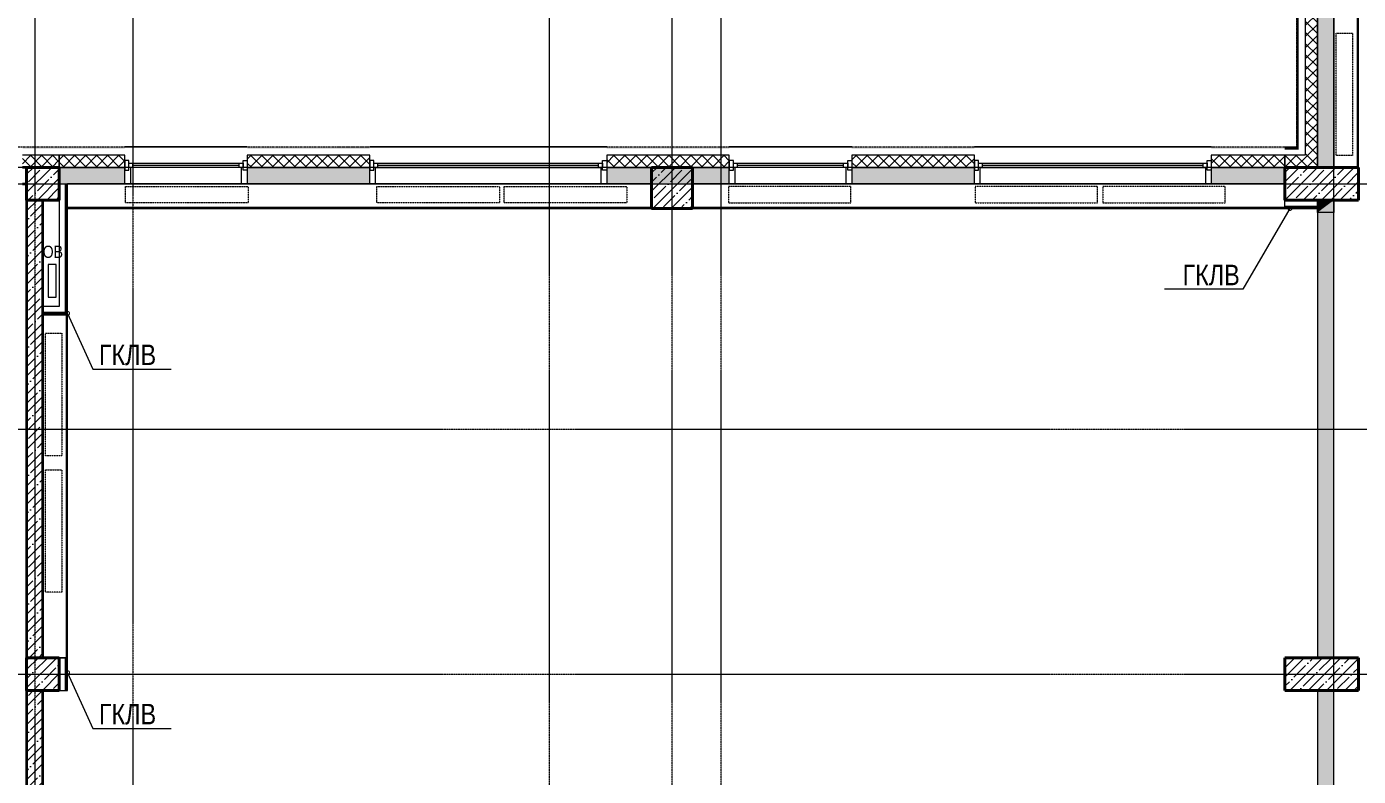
# Model space of a CAD drawing. Header units: millimetres. Extents: x -65509 to 912790, y 446 to 713294.
# Drawn here: x 199395 to 215695, y 248725 to 257899 of the extents above; entities that cross this region are included whole.
import ezdxf
from ezdxf import colors
from ezdxf.entities.mleader import LeaderData, LeaderLine
from ezdxf.math import Vec2, Vec3

# ---------------------------------------------------------------- set-up
doc = ezdxf.new("R2010")
doc.units = ezdxf.units.MM
for name, pattern in [('CENTER2', [28.575, 19.05, -3.175, 3.175, -3.175]), ('DASHED', [19.05, 12.7, -6.35]), ('HIDDEN2', [4.7625, 3.175, -1.5875])]:
    doc.linetypes.add(name, pattern=pattern)
for name, color, linetype, lineweight in [('A-Wall_Материал_Газоблок_Контур', 250, 'Continuous', 0), ('АР_Колонны', 250, 'Continuous', 30), ('АР_Окна', 250, 'Continuous', 5), ('АР_Стены ЖБ', 250, 'Continuous', 35), ('АР_Стены ПЕНОблок', 250, 'Continuous', 20), ('АР_Утеплитель', 250, 'Continuous', 0), ('АР_Штриховка', 250, 'Continuous', 0), ('Зашивка радиаторов тип 5 (спорт желтый)', 250, 'Continuous', 25), ('Зашивки ГКЛ на всю высоту', 250, 'Continuous', 25), ('КМ_Фахверки', 250, 'Continuous', 25), ('ОВ_Отопление', 250, 'Continuous', 5), ('Размеры зашивки ГКЛ', 250, 'Continuous', 0), ('РД_Оси_100', 250, 'Continuous', 0)]:
    doc.layers.add(name, color=color, linetype=linetype, lineweight=lineweight)
doc.layers.add('АР_Делит', color=250, linetype='Continuous', lineweight=0, plot=False)
doc.layers.add('АР_Отопительные приборы', color=1, linetype='HIDDEN2', lineweight=0, true_color=0xff0000)
doc.styles.add('style1', font='ARIALN.TTF')
pattern_1 = [(45, (142195.16, 127275.07), (-112.2532, 112.2532), []), (45, (142307.41, 127275.07), (-112.2532, 112.2532), [198.4375, -39.6875, 0, -39.6875])]

# ---------------------------------------------------------------- blocks, each defined once
blk = doc.blocks.new('СОШ_2200_АР_ОСИ_М100_28.05.24')
at = {"layer": 'АР_Делит', "color": 5, "linetype": 'DASHED'}
blk.add_lwpolyline([(37145, 100855), (37145, 129155), (72745, 129155), (72745, 135155), (114955, 135155), (114955, -355)], dxfattribs=at)
at = {"layer": 'РД_Оси_100', "linetype": 'CENTER2'}
for p, q in [((63600, -6155), (63600, 139938.679)), ((65100, -6155), (65100, 139938.679)), ((73200, -6155), (73200, 139938.679)), ((-5954.958, 128700), (119910, 128700)), ((-5954.958, 125700), (119910, 125700)), ((-5954.958, 122700), (119910, 122700))]:
    blk.add_line(p, q, dxfattribs=at)
for points in [[(57300, 139938.679), (57300, -6155)], [(58500, 139938.679), (58500, -6155)], [(65700, -6155), (65700, 139938.679)]]:
    blk.add_lwpolyline(points, dxfattribs=at)
blk = doc.blocks.new('otv_в_стене')
at = {"linetype": 'Continuous'}
blk.add_lwpolyline([(0, -1), (0, 0), (1, 0), (1, -1)], close=True, dxfattribs=at)
blk.add_solid([(0, -1), (0, 0), (0.5, -0.5), (1, 0)], dxfattribs=at)
blk = doc.blocks.new('_DotSmall')
at = {"color": 0, "linetype": 'ByBlock', "const_width": 0.5}
blk.add_lwpolyline([(-0.0625, 0, 1), (0.0625, 0, 1)], format="xyb", close=True, dxfattribs=at)

msp = doc.modelspace()

# ---------------------------------------------------------------- hatches: boundary and pattern name
at = {"layer": 'АР_Штриховка', "linetype": 'Continuous', "lineweight": 0}
h = msp.add_hatch(dxfattribs=at)
h.set_pattern_fill('_U', color=256, style=0, pattern_type=0)
h.set_pattern_definition([(360, (142195.1574, 127275.0729), (-6e-17, 1), [])])
h.paths.add_polyline_path([(214938.508, 256430.073), (214963.508, 256405.073), (214963.508, 262405.073), (214938.508, 262430.073)], flags=0)
h = msp.add_hatch(dxfattribs=at)
h.set_pattern_fill('ANSI37', color=256, scale=30, style=0)
h.set_pattern_definition([(45, (142195.16, 127275.07), (-67.35192, 67.35192), []), (135, (142195.16, 127275.07), (-67.35192, -67.35192), [])])
h.paths.add_polyline_path([(215043.508, 256325.073), (215193.508, 256175.073), (215193.508, 262175.073), (215043.508, 262325.073)], flags=0)
h = msp.add_hatch(dxfattribs=at)
h.set_pattern_fill('AR-CONC', color=256, angle=45, style=0)
h.set_pattern_definition([(95, (142195.16, 127275.07), (140.09465, 117.55338), [19.05, -209.55]), (40, (142195.16, 127275.07), (-160.01845, 110.17673), [15.24, -167.64058]), (145.45144, (142206.83, 127284.87), (-19.9238, 227.7301), [16.19, -178.09024]), (91.1842, (142159.24, 127311), (221.41024, 161.9534), [28.575, -314.325]), (141.63556, (142177.7, 127324.5), (-7.0866, 342.82676), [24.285, -267.1356]), (36.18415, (142159.24, 127311), (-7.0866, 342.82676), [22.85997, -251.45973]), (66, (142186.18, 127319.97), (179.51998, 34.89515), [19.05, -209.55]), (11, (142186.18, 127319.97), (-86.53993, 173.9412), [15.24, -167.64]), (116.45145, (142201.14, 127322.88), (92.98005, 208.83634), [16.19, -178.08994]), (82.5, (142195.16, 127275.07), (-57.60547, 61.973414), [0, -165.608, 0, -170.18, 0, -168.275]), (52.5, (142195.16, 127275.07), (-23.58973, 118.087), [0, -97.028, 0, -161.798, 0, -64.135]), (12.5, (142155.105, 127235.02), (99.927863, 91.826196), [0, -63.5, 0, -198.12, 0, -262.89]), (2.5, (142137.14, 127217.06), (86.7639, 122.72239), [0, -82.55, 0, -131.572, 0, -186.69])])
h.paths.add_polyline_path([(215195.157, 256175.073), (215395.157, 256175.073), (215395.157, 261675.073), (215195.157, 261675.073)], flags=0)
h = msp.add_hatch(dxfattribs=at)
h.set_pattern_fill('_U', color=256, style=0, pattern_type=0)
h.set_pattern_definition([(360, (142195.1574, 127275.0729), (9e-11, 1), [])])
h.paths.add_polyline_path([(179340.157, 256430.073), (179365.157, 256405.073), (195545.155, 256405.073), (195545.155, 256430.073)], flags=0)
h.paths.add_polyline_path([(199345.157, 256430.073), (199345.157, 256405.073), (199795.157, 256405.073), (199795.157, 256430.073)], flags=0)
h = msp.add_hatch(dxfattribs=at)
h.set_pattern_fill('_U', color=256, style=0, pattern_type=0)
h.set_pattern_definition([(360, (142195.1574, 127275.0729), (1e-10, 1), [])])
h.paths.add_polyline_path([(199795.157, 256430.073), (199795.157, 256405.073), (200595.157, 256405.073), (200595.157, 256430.073)], flags=0)
h.paths.add_polyline_path([(202095.157, 256430.073), (202095.157, 256405.073), (203595.157, 256405.073), (203595.157, 256430.073)], flags=0)
h.paths.add_polyline_path([(206495.157, 256430.073), (206495.157, 256405.073), (207995.157, 256405.073), (207995.157, 256430.073)], flags=0)
h.paths.add_polyline_path([(209495.157, 256430.073), (209495.157, 256405.073), (210995.157, 256405.073), (210995.157, 256430.073)], flags=0)
h.paths.add_polyline_path([(213895.157, 256430.073), (213895.157, 256405.073), (214795.158, 256405.073), (214795.158, 256430.073)], flags=0)
h = msp.add_hatch(dxfattribs=at)
h.set_pattern_fill('_U', color=256, style=0, pattern_type=0)
h.set_pattern_definition([(0, (142195.1574, 127275.0729), (0, 1), [])])
h.paths.add_polyline_path([(214795.158, 256430.073), (214795.158, 256405.073), (214963.508, 256405.073), (214938.508, 256430.073)], flags=0)
h = msp.add_hatch(dxfattribs=at)
h.set_pattern_fill('ANSI37', color=256, scale=30, style=0)
h.set_pattern_definition([(45, (142195.16, 127275.07), (-67.35192, 67.35192), []), (135, (142195.16, 127275.07), (-67.35192, -67.35192), [])])
h.paths.add_polyline_path([(179445.157, 256325.073), (179595.157, 256175.073), (195545.155, 256175.073), (195545.155, 256325.073)], flags=0)
h.paths.add_polyline_path([(199345.157, 256325.073), (199345.157, 256175.073), (199795.157, 256175.073), (199795.157, 256325.073)], flags=0)
h = msp.add_hatch(dxfattribs=at)
h.set_pattern_fill('ANSI37', color=256, scale=30, style=0)
h.set_pattern_definition([(45, (142195.16, 127275.07), (-67.35192, 67.35192), []), (135, (142195.16, 127275.07), (-67.35192, -67.35192), [])])
h.paths.add_polyline_path([(199795.157, 256325.073), (199795.157, 256175.073), (200595.157, 256175.073), (200595.157, 256325.073)], flags=0)
h.paths.add_polyline_path([(202095.157, 256325.073), (202095.157, 256175.073), (203595.157, 256175.073), (203595.157, 256325.073)], flags=0)
h.paths.add_polyline_path([(206495.157, 256325.073), (206495.157, 256175.073), (207995.157, 256175.073), (207995.157, 256325.073)], flags=0)
h.paths.add_polyline_path([(209495.157, 256325.073), (209495.157, 256175.073), (210995.157, 256175.073), (210995.157, 256325.073)], flags=0)
h.paths.add_polyline_path([(213895.157, 256325.073), (213895.157, 256175.073), (214795.158, 256175.073), (214795.158, 256325.073)], flags=0)
h = msp.add_hatch(dxfattribs=at)
h.set_pattern_fill('ANSI37', color=256, scale=30, style=0)
h.set_pattern_definition([(45, (142195.16, 127275.07), (-67.35192, 67.35192), []), (135, (142195.16, 127275.07), (-67.35192, -67.35192), [])])
h.paths.add_polyline_path([(214795.158, 256325.073), (214795.158, 256175.073), (215193.508, 256175.073), (215043.508, 256325.073)], flags=0)
at = {"layer": 'АР_Штриховка', "linetype": 'Continuous', "lineweight": 5}
h = msp.add_hatch(dxfattribs=at)
h.set_pattern_fill('ANSI35', color=256, scale=25, style=0)
h.set_pattern_definition(pattern_1)
h.paths.add_polyline_path([(199395.157, 255775.073), (199795.157, 255775.073), (199795.157, 256175.073), (199395.157, 256175.073)], flags=0)
at = {"layer": 'АР_Штриховка', "linetype": 'Continuous', "lineweight": 0}
h = msp.add_hatch(dxfattribs=at)
h.set_pattern_fill('AR-CONC', color=256, style=0)
h.set_pattern_definition([(50, (142195.16, 127275.07), (182.18467, -15.93909), [19.05, -209.55]), (355, (142195.16, 127275.07), (-35.24342, 191.05685), [15.24, -167.64058]), (100.45144, (142210.34, 127273.74), (146.94125, 175.11775), [16.19, -178.09024]), (46.1842, (142195.16, 127325.87), (271.07904, -42.04233), [28.575, -314.325]), (96.63556, (142217.75, 127322.37), (237.40413, 247.42612), [24.285, -267.1356]), (351.18415, (142195.16, 127325.87), (237.40413, 247.4261), [22.85997, -251.45973]), (21, (142220.56, 127313.17), (151.61439, -102.2652), [19.05, -209.55]), (326, (142220.56, 127313.17), (61.80203, 184.18797), [15.24, -167.64]), (71.45144, (142233.2, 127304.65), (213.41642, 81.92277), [16.19, -178.08994]), (37.5, (142195.16, 127275.07), (3.088603, 84.55504), [0, -165.608, 0, -170.18, 0, -168.275]), (7.5, (142195.16, 127275.07), (66.81966, 100.180575), [0, -97.028, 0, -161.798, 0, -64.135]), (327.5, (142138.515, 127275.07), (135.590595, -5.728744), [0, -63.5, 0, -198.12, 0, -262.89]), (317.5, (142113.12, 127275.07), (148.12918, 25.42649), [0, -82.55, 0, -131.572, 0, -186.69])])
h.paths.add_polyline_path([(199795.157, 256175.073), (199795.157, 255975.073), (200595.157, 255975.073), (200595.157, 256175.073)], flags=0)
h.paths.add_polyline_path([(202095.157, 256175.073), (202095.157, 255975.073), (203595.157, 255975.073), (203595.157, 256175.073)], flags=0)
h.paths.add_polyline_path([(206495.157, 256175.073), (206495.157, 255975.073), (207995.157, 255975.073), (207995.157, 256175.073)], flags=0)
h.paths.add_polyline_path([(209495.157, 256175.073), (209495.157, 255975.073), (210995.157, 255975.073), (210995.157, 256175.073)], flags=0)
h.paths.add_polyline_path([(213895.157, 256175.073), (213895.157, 255975.073), (214795.158, 255975.073), (214795.158, 256175.073)], flags=0)
at = {"layer": 'АР_Штриховка', "linetype": 'Continuous', "lineweight": 5}
h = msp.add_hatch(dxfattribs=at)
h.set_pattern_fill('ANSI35', color=256, scale=25, style=0)
h.set_pattern_definition(pattern_1)
h.paths.add_polyline_path([(207045.157, 255675.073), (207545.157, 255675.073), (207545.157, 256175.073), (207045.157, 256175.073)], flags=0)
h = msp.add_hatch(dxfattribs=at)
h.set_pattern_fill('ANSI35', color=256, scale=25, style=0)
h.set_pattern_definition(pattern_1)
h.paths.add_polyline_path([(214795.158, 255775.073), (215695.158, 255775.073), (215695.158, 256175.073), (214795.158, 256175.073)], flags=0)
h = msp.add_hatch(dxfattribs=at)
h.set_pattern_fill('ANSI35', color=256, scale=25, angle=-360, style=0)
h.set_pattern_definition([(45, (142195.16, 127275.07), (-112.2532, 112.2532), []), (45, (142307.41, 127275.07), (-112.2532, 112.2532), [198.4375, -39.6875, 0, -39.6875])])
h.paths.add_polyline_path([(199595.157, 255775.073), (199395.157, 255775.073), (199395.157, 250175.073), (199595.157, 250175.073)], flags=0)
at = {"layer": 'АР_Штриховка', "linetype": 'Continuous', "lineweight": 0}
h = msp.add_hatch(dxfattribs=at)
h.set_pattern_fill('AR-CONC', color=256, angle=45, style=0)
h.set_pattern_definition([(95, (142195.16, 127275.07), (140.09465, 117.55338), [19.05, -209.55]), (40, (142195.16, 127275.07), (-160.01845, 110.17673), [15.24, -167.64058]), (145.45144, (142206.83, 127284.87), (-19.9238, 227.7301), [16.19, -178.09024]), (91.1842, (142159.24, 127311), (221.41024, 161.9534), [28.575, -314.325]), (141.63556, (142177.7, 127324.5), (-7.0866, 342.82676), [24.285, -267.1356]), (36.18415, (142159.24, 127311), (-7.0866, 342.82676), [22.85997, -251.45973]), (66, (142186.18, 127319.97), (179.51998, 34.89515), [19.05, -209.55]), (11, (142186.18, 127319.97), (-86.53993, 173.9412), [15.24, -167.64]), (116.45145, (142201.14, 127322.88), (92.98005, 208.83634), [16.19, -178.08994]), (82.5, (142195.16, 127275.07), (-57.60547, 61.973414), [0, -165.608, 0, -170.18, 0, -168.275]), (52.5, (142195.16, 127275.07), (-23.58973, 118.087), [0, -97.028, 0, -161.798, 0, -64.135]), (12.5, (142155.105, 127235.02), (99.927863, 91.826196), [0, -63.5, 0, -198.12, 0, -262.89]), (2.5, (142137.14, 127217.06), (86.7639, 122.72239), [0, -82.55, 0, -131.572, 0, -186.69])])
h.paths.add_polyline_path([(215195.157, 250175.073), (215395.157, 250175.073), (215395.158, 255775.073), (215195.158, 255775.073)], flags=0)
at = {"layer": 'АР_Штриховка', "linetype": 'Continuous', "lineweight": 5}
h = msp.add_hatch(dxfattribs=at)
h.set_pattern_fill('ANSI35', color=256, scale=25, style=0)
h.set_pattern_definition(pattern_1)
h.paths.add_polyline_path([(199395.157, 249775.073), (199795.157, 249775.073), (199795.157, 250175.073), (199395.157, 250175.073)], flags=0)
h = msp.add_hatch(dxfattribs=at)
h.set_pattern_fill('ANSI35', color=256, scale=25, style=0)
h.set_pattern_definition(pattern_1)
h.paths.add_polyline_path([(214795.158, 249775.073), (215695.158, 249775.073), (215695.158, 250175.073), (214795.158, 250175.073)], flags=0)
h = msp.add_hatch(dxfattribs=at)
h.set_pattern_fill('ANSI35', color=256, scale=25, angle=-360, style=0)
h.set_pattern_definition([(45, (142195.16, 127275.07), (-112.2532, 112.2532), []), (45, (142307.41, 127275.07), (-112.2532, 112.2532), [198.4375, -39.6875, 0, -39.6875])])
h.paths.add_polyline_path([(199595.158, 249775.073), (199395.158, 249775.073), (199395.157, 247175.073), (199595.157, 247175.073)], flags=0)
at = {"layer": 'АР_Штриховка', "linetype": 'Continuous', "lineweight": 0}
h = msp.add_hatch(dxfattribs=at)
h.set_pattern_fill('AR-CONC', color=256, angle=45, style=0)
h.set_pattern_definition([(95, (142195.16, 127275.07), (140.09465, 117.55338), [19.05, -209.55]), (40, (142195.16, 127275.07), (-160.01845, 110.17673), [15.24, -167.64058]), (145.45144, (142206.83, 127284.87), (-19.9238, 227.7301), [16.19, -178.09024]), (91.1842, (142159.24, 127311), (221.41024, 161.9534), [28.575, -314.325]), (141.63556, (142177.7, 127324.5), (-7.0866, 342.82676), [24.285, -267.1356]), (36.18415, (142159.24, 127311), (-7.0866, 342.82676), [22.85997, -251.45973]), (66, (142186.18, 127319.97), (179.51998, 34.89515), [19.05, -209.55]), (11, (142186.18, 127319.97), (-86.53993, 173.9412), [15.24, -167.64]), (116.45145, (142201.14, 127322.88), (92.98005, 208.83634), [16.19, -178.08994]), (82.5, (142195.16, 127275.07), (-57.60547, 61.973414), [0, -165.608, 0, -170.18, 0, -168.275]), (52.5, (142195.16, 127275.07), (-23.58973, 118.087), [0, -97.028, 0, -161.798, 0, -64.135]), (12.5, (142155.105, 127235.02), (99.927863, 91.826196), [0, -63.5, 0, -198.12, 0, -262.89]), (2.5, (142137.14, 127217.06), (86.7639, 122.72239), [0, -82.55, 0, -131.572, 0, -186.69])])
h.paths.add_polyline_path([(215195.157, 243575.073), (215395.157, 243575.073), (215395.157, 249775.073), (215195.157, 249775.073)], flags=0)

# ---------------------------------------------------------------- linework, layer by layer
at = {"layer": 'A-Wall_Материал_Газоблок_Контур', "linetype": 'Continuous', "lineweight": 0}
for p, q in [((202095.157, 256430.073), (200595.157, 256430.073)), ((206495.157, 256430.073), (203595.157, 256430.073)), ((209495.157, 256430.073), (207995.157, 256430.073)), ((213895.157, 256430.073), (210995.157, 256430.073)), ((200595.157, 255975.073), (202095.157, 255975.073)), ((203595.157, 255975.073), (206495.157, 255975.073)), ((207995.157, 255975.073), (209495.157, 255975.073)), ((210995.157, 255975.073), (213895.157, 255975.073))]:
    msp.add_line(p, q, dxfattribs=at)
at = {"layer": 'АР_Колонны', "linetype": 'HIDDEN2', "lineweight": 25}
for p, q in [((199395.157, 256175.073), (199795.157, 256175.073)), ((199395.157, 255775.073), (199395.157, 256175.073)), ((199795.157, 256175.073), (199795.157, 255775.073)), ((207045.157, 256175.073), (207545.157, 256175.073)), ((207045.157, 255675.073), (207045.157, 256175.073)), ((207545.157, 256175.073), (207545.157, 255675.073)), ((214795.158, 256175.073), (215695.158, 256175.073)), ((214795.158, 255775.073), (214795.158, 256175.073)), ((215695.158, 256175.073), (215695.158, 255775.073)), ((199795.157, 255775.073), (199395.157, 255775.073)), ((215695.158, 255775.073), (214795.158, 255775.073)), ((207545.157, 255675.073), (207045.157, 255675.073)), ((199395.157, 250175.073), (199795.157, 250175.073)), ((199395.157, 249775.073), (199395.157, 250175.073)), ((199795.157, 250175.073), (199795.157, 249775.073)), ((214795.158, 250175.073), (215695.158, 250175.073)), ((214795.158, 249775.073), (214795.158, 250175.073)), ((215695.158, 250175.073), (215695.158, 249775.073)), ((199795.157, 249775.073), (199395.157, 249775.073)), ((215695.158, 249775.073), (214795.158, 249775.073))]:
    msp.add_line(p, q, dxfattribs=at)
at = {"layer": 'АР_Колонны', "linetype": 'Continuous', "lineweight": 35}
for p, q in [((199395.157, 256175.073), (199795.157, 256175.073)), ((199395.157, 255775.073), (199395.157, 256175.073)), ((199795.157, 255775.073), (199795.157, 256175.073)), ((207045.157, 256175.073), (207545.157, 256175.073)), ((207045.157, 255675.073), (207045.157, 256175.073)), ((207545.157, 255675.073), (207545.157, 256175.073)), ((214795.158, 256175.073), (215695.158, 256175.073)), ((214795.158, 255775.073), (214795.158, 256175.073)), ((215695.158, 255775.073), (215695.158, 256175.073)), ((199395.157, 255775.073), (199795.157, 255775.073)), ((214795.158, 255775.073), (215695.158, 255775.073)), ((207045.157, 255675.073), (207545.157, 255675.073)), ((199395.157, 250175.073), (199795.157, 250175.073)), ((199395.157, 249775.073), (199395.157, 250175.073)), ((199795.157, 249775.073), (199795.157, 250175.073)), ((214795.158, 250175.073), (215695.158, 250175.073)), ((214795.158, 249775.073), (214795.158, 250175.073)), ((215695.158, 249775.073), (215695.158, 250175.073)), ((199395.157, 249775.073), (199795.157, 249775.073)), ((214795.158, 249775.073), (215695.158, 249775.073))]:
    msp.add_line(p, q, dxfattribs=at)
at = {"layer": 'АР_Окна', "linetype": 'Continuous', "lineweight": 5}
for p, q in [((200595.157, 256430.073), (202095.157, 256430.073)), ((203595.157, 256430.073), (206495.157, 256430.073)), ((207995.157, 256430.073), (209495.157, 256430.073)), ((210995.157, 256430.073), (213895.157, 256430.073)), ((200695.157, 256177.573), (200695.157, 256227.573)), ((200695.157, 256202.573), (201995.157, 256202.573)), ((201995.157, 256177.573), (201995.157, 256227.573)), ((203695.157, 256177.573), (203695.157, 256227.573)), ((203695.157, 256202.573), (206395.157, 256202.573)), ((206395.157, 256177.573), (206395.157, 256227.573)), ((208095.157, 256177.573), (208095.157, 256227.573)), ((208095.157, 256202.573), (209395.157, 256202.573)), ((209395.157, 256177.573), (209395.157, 256227.573)), ((211095.157, 256177.573), (211095.157, 256227.573)), ((211095.157, 256202.573), (213795.157, 256202.573)), ((213795.157, 256177.573), (213795.157, 256227.573)), ((200595.157, 255975.073), (202095.157, 255975.073)), ((203595.157, 255975.073), (206495.157, 255975.073)), ((207995.157, 255975.073), (209495.157, 255975.073)), ((210995.157, 255975.073), (213895.157, 255975.073))]:
    msp.add_line(p, q, dxfattribs=at)
for points in [[(200645.157, 256262.573), (200595.157, 256262.573), (200595.157, 256142.573), (200645.157, 256142.573)], [(202045.157, 256262.573), (202095.157, 256262.573), (202095.157, 256142.573), (202045.157, 256142.573)], [(203645.157, 256262.573), (203595.157, 256262.573), (203595.157, 256142.573), (203645.157, 256142.573)], [(206445.157, 256262.573), (206495.157, 256262.573), (206495.157, 256142.573), (206445.157, 256142.573)], [(208045.157, 256262.573), (207995.157, 256262.573), (207995.157, 256142.573), (208045.157, 256142.573)], [(209445.157, 256262.573), (209495.157, 256262.573), (209495.157, 256142.573), (209445.157, 256142.573)], [(211045.157, 256262.573), (210995.157, 256262.573), (210995.157, 256142.573), (211045.157, 256142.573)], [(213845.157, 256262.573), (213895.157, 256262.573), (213895.157, 256142.573), (213845.157, 256142.573)], [(200645.157, 256177.573), (200645.157, 256227.573), (202045.157, 256227.573), (202045.157, 256177.573)], [(203645.157, 256177.573), (203645.157, 256227.573), (206445.157, 256227.573), (206445.157, 256177.573)], [(208045.157, 256177.573), (208045.157, 256227.573), (209445.157, 256227.573), (209445.157, 256177.573)], [(211045.157, 256177.573), (211045.157, 256227.573), (213845.157, 256227.573), (213845.157, 256177.573)]]:
    msp.add_lwpolyline(points, close=True, dxfattribs=at)
at = {"layer": 'АР_Отопительные приборы'}
for points in [[(215425.157, 257821.049), (215625.157, 257821.049), (215625.157, 256321.049), (215425.157, 256321.049)], [(200605.017, 255945.073), (202105.017, 255945.073), (202105.017, 255745.073), (200605.017, 255745.073)], [(203682.734, 255945.073), (205182.734, 255945.073), (205182.734, 255745.073), (203682.734, 255745.073)], [(205239.701, 255945.073), (206739.701, 255945.073), (206739.701, 255745.073), (205239.701, 255745.073)], [(209484.28, 255945.073), (207984.28, 255945.073), (207984.28, 255745.073), (209484.28, 255745.073)], [(212503.622, 255945.073), (211003.622, 255945.073), (211003.622, 255745.073), (212503.622, 255745.073)], [(214066.775, 255945.073), (212566.775, 255945.073), (212566.775, 255745.073), (214066.775, 255745.073)], [(199625.157, 254147.38), (199825.157, 254147.38), (199825.157, 252647.38), (199625.157, 252647.38)], [(199625.157, 252477.295), (199825.157, 252477.295), (199825.157, 250977.295), (199625.157, 250977.295)]]:
    msp.add_lwpolyline(points, close=True, dxfattribs=at)
at = {"layer": 'АР_Отопительные приборы', "linetype": 'ByBlock'}
msp.add_lwpolyline([(199757.359, 254989.907), (199657.359, 254989.907), (199657.359, 254589.907), (199757.359, 254589.907)], close=True, dxfattribs=at)
at = {"layer": 'АР_Стены ЖБ', "linetype": 'Continuous', "lineweight": 35}
for p, q in [((199395.157, 256175.073), (199345.157, 256175.073)), ((199395.157, 255975.073), (199395.157, 256175.073)), ((199345.157, 255975.073), (199395.157, 255975.073)), ((199595.157, 255775.073), (199395.157, 255775.073)), ((199395.157, 255775.073), (199395.157, 250175.073)), ((199595.157, 250175.073), (199595.157, 255775.073)), ((199395.157, 250175.073), (199595.157, 250175.073)), ((199395.158, 249775.073), (199395.157, 247175.073)), ((199595.158, 249775.073), (199395.158, 249775.073)), ((199595.157, 247175.073), (199595.158, 249775.073))]:
    msp.add_line(p, q, dxfattribs=at)
at = {"layer": 'АР_Стены ЖБ', "linetype": 'Continuous', "lineweight": 40}
for p, q in [((199795.157, 256175.073), (199395.157, 256175.073)), ((199395.157, 256175.073), (199395.157, 255775.073)), ((199795.157, 255775.073), (199795.157, 256175.073)), ((207545.157, 256175.073), (207045.157, 256175.073)), ((207045.157, 256175.073), (207045.157, 255675.073)), ((207545.157, 255675.073), (207545.157, 256175.073)), ((215695.158, 256175.073), (214795.158, 256175.073)), ((214795.158, 256175.073), (214795.158, 255775.073)), ((215695.158, 255775.073), (215695.158, 256175.073)), ((199395.157, 255775.073), (199795.157, 255775.073)), ((214795.158, 255775.073), (215695.158, 255775.073)), ((207045.157, 255675.073), (207545.157, 255675.073)), ((199795.157, 250175.073), (199395.157, 250175.073)), ((199395.157, 250175.073), (199395.157, 249775.073)), ((199795.157, 249775.073), (199795.157, 250175.073)), ((215695.158, 250175.073), (214795.158, 250175.073)), ((214795.158, 250175.073), (214795.158, 249775.073)), ((215695.158, 249775.073), (215695.158, 250175.073)), ((199395.157, 249775.073), (199795.157, 249775.073)), ((214795.158, 249775.073), (215695.158, 249775.073))]:
    msp.add_line(p, q, dxfattribs=at)
at = {"layer": 'АР_Стены ПЕНОблок', "linetype": 'Continuous', "lineweight": 20}
for p, q in [((215195.157, 261675.073), (215195.157, 256175.073)), ((215395.157, 256175.073), (215395.157, 261675.073)), ((199795.157, 256175.073), (199795.157, 255975.073)), ((200595.157, 256175.073), (199795.157, 256175.073)), ((200595.157, 255975.073), (200595.157, 256175.073)), ((202095.157, 256175.073), (202095.157, 255975.073)), ((203595.157, 256175.073), (202095.157, 256175.073)), ((203595.157, 255975.073), (203595.157, 256175.073)), ((206495.157, 256175.073), (206495.157, 255975.073)), ((207995.157, 256175.073), (206495.157, 256175.073)), ((207995.157, 255975.073), (207995.157, 256175.073)), ((209495.157, 256175.073), (209495.157, 255975.073)), ((210995.157, 256175.073), (209495.157, 256175.073)), ((210995.157, 255975.073), (210995.157, 256175.073)), ((213895.157, 256175.073), (213895.157, 255975.073)), ((214795.158, 256175.073), (213895.157, 256175.073)), ((214795.158, 255975.073), (214795.158, 256175.073)), ((215195.157, 256175.073), (215395.157, 256175.073)), ((199795.157, 255975.073), (200595.157, 255975.073)), ((202095.157, 255975.073), (203595.157, 255975.073)), ((206495.157, 255975.073), (207995.157, 255975.073)), ((209495.157, 255975.073), (210995.157, 255975.073)), ((213895.157, 255975.073), (214795.158, 255975.073)), ((215195.158, 255775.073), (215195.157, 250175.073)), ((215395.158, 255775.073), (215195.158, 255775.073)), ((215395.157, 250175.073), (215395.158, 255775.073)), ((215195.157, 250175.073), (215395.157, 250175.073)), ((215395.157, 249775.073), (215195.157, 249775.073)), ((215195.157, 249775.073), (215195.157, 243575.073)), ((215395.157, 243575.073), (215395.157, 249775.073))]:
    msp.add_line(p, q, dxfattribs=at)
at = {"layer": 'АР_Утеплитель', "linetype": 'Continuous', "lineweight": 0}
for p, q in [((215043.508, 262325.073), (215043.508, 256325.073)), ((215193.508, 256175.073), (215193.508, 262175.073)), ((199795.157, 256325.073), (199345.157, 256325.073)), ((199795.157, 256325.073), (199795.157, 256175.073)), ((200595.157, 256325.073), (199795.157, 256325.073)), ((199795.157, 256175.073), (199795.157, 256325.073)), ((200595.157, 256175.073), (200595.157, 256325.073)), ((202095.157, 256325.073), (202095.157, 256175.073)), ((203595.157, 256325.073), (202095.157, 256325.073)), ((203595.157, 256175.073), (203595.157, 256325.073)), ((206495.157, 256325.073), (206495.157, 256175.073)), ((207995.157, 256325.073), (206495.157, 256325.073)), ((207995.157, 256175.073), (207995.157, 256325.073)), ((209495.157, 256325.073), (209495.157, 256175.073)), ((210995.157, 256325.073), (209495.157, 256325.073)), ((210995.157, 256175.073), (210995.157, 256325.073)), ((213895.157, 256325.073), (213895.157, 256175.073)), ((214795.158, 256325.073), (213895.157, 256325.073)), ((214795.158, 256175.073), (214795.158, 256325.073)), ((214795.158, 256325.073), (214795.158, 256175.073)), ((215043.508, 256325.073), (214795.158, 256325.073)), ((199345.157, 256175.073), (199795.157, 256175.073)), ((199795.157, 256175.073), (200595.157, 256175.073)), ((202095.157, 256175.073), (203595.157, 256175.073)), ((206495.157, 256175.073), (207995.157, 256175.073)), ((209495.157, 256175.073), (210995.157, 256175.073)), ((213895.157, 256175.073), (214795.158, 256175.073)), ((214795.158, 256175.073), (215193.508, 256175.073))]:
    msp.add_line(p, q, dxfattribs=at)
at = {"layer": 'Зашивка радиаторов тип 5 (спорт желтый)', "linetype": 'Continuous', "lineweight": 0}
for p, q in [((215395.157, 261975.073), (215395.158, 256175.073)), ((215682.658, 256175.073), (215682.657, 261687.573)), ((215682.657, 261687.573), (215682.658, 256175.073)), ((215695.158, 256175.073), (215695.157, 261675.073)), ((215395.158, 256175.073), (215695.158, 256175.073)), ((207045.157, 255975.027), (199895.359, 255975.027)), ((199895.359, 255675.027), (199895.359, 255975.027)), ((207045.157, 255675.027), (207045.157, 255975.027)), ((214795.014, 255975.027), (207545.157, 255975.027)), ((207545.157, 255675.027), (207545.157, 255975.027)), ((214795.014, 255675.027), (214795.014, 255975.027)), ((199895.359, 255687.527), (207045.157, 255687.527)), ((207045.157, 255687.527), (199895.359, 255687.527)), ((199895.359, 255675.027), (207045.157, 255675.027)), ((207545.157, 255687.527), (214795.014, 255687.527)), ((214795.014, 255687.527), (207545.157, 255687.527)), ((207545.157, 255675.027), (214795.014, 255675.027)), ((199595.157, 254374.709), (199895.157, 254374.709)), ((199595.157, 254374.709), (199595.157, 250175.073)), ((199882.657, 250175.073), (199882.657, 254374.709)), ((199882.657, 254374.709), (199882.657, 250175.073)), ((199895.157, 250175.073), (199895.157, 254374.709)), ((199595.157, 250175.073), (199795.157, 250175.073)), ((199795.157, 250175.073), (199795.157, 250175.073)), ((199795.157, 250175.073), (199882.657, 250175.073)), ((199882.657, 250175.073), (199895.157, 250175.073))]:
    msp.add_line(p, q, dxfattribs=at)
at = {"layer": 'Зашивки ГКЛ на всю высоту', "linetype": 'Continuous', "lineweight": 0}
for p, q in [((199795.359, 255975.085), (199795.17, 254474.709)), ((199795.359, 255975.085), (199895.359, 255975.073)), ((199870.359, 255975.076), (199870.159, 254387.209)), ((199870.161, 254399.709), (199870.359, 255975.076)), ((199882.659, 254387.209), (199882.859, 255975.074)), ((199882.859, 255975.074), (199882.661, 254399.709)), ((199895.157, 254374.709), (199895.359, 255975.073)), ((214795.014, 255675.027), (214795.014, 255775.027)), ((215195.158, 255775.027), (214795.014, 255775.027)), ((215195.158, 255675.027), (215195.158, 255775.027)), ((215195.158, 255700.027), (214795.014, 255700.027)), ((214795.014, 255700.027), (215195.158, 255700.027)), ((215195.158, 255687.527), (214795.014, 255687.527)), ((214795.014, 255687.527), (215195.158, 255687.527)), ((214795.014, 255675.027), (215195.158, 255675.027)), ((199595.157, 254374.709), (199595.157, 254474.709)), ((199795.17, 254474.709), (199595.157, 254474.709)), ((199882.661, 254399.709), (199595.157, 254399.709)), ((199595.157, 254399.709), (199870.161, 254399.709)), ((199870.159, 254387.209), (199595.157, 254387.209)), ((199595.157, 254387.209), (199882.659, 254387.209)), ((199595.157, 254374.709), (199895.157, 254374.709)), ((199870.157, 250175.073), (199795.157, 250175.073)), ((199795.157, 250175.073), (199795.157, 249775.073)), ((199870.157, 250175.073), (199895.157, 250175.073)), ((199870.157, 250175.073), (199870.157, 249775.073)), ((199870.157, 249775.073), (199870.157, 250175.073)), ((199882.657, 250175.073), (199882.657, 249775.073)), ((199882.657, 249775.073), (199882.657, 250175.073)), ((199895.157, 249775.073), (199895.157, 250175.073)), ((199795.157, 249775.073), (199870.157, 249775.073)), ((199870.157, 249775.073), (199895.157, 249775.073))]:
    msp.add_line(p, q, dxfattribs=at)
at = {"layer": 'КМ_Фахверки', "lineweight": 5}
msp.add_lwpolyline([(212895.157, 195850.073), (236595.157, 195849.49), (236595.157, 127175.073), (256895.157, 127175.073), (256895.126, 262175.073), (215195.161, 262175.073), (215195.161, 256175.073), (179595.157, 256175.073), (179595.157, 227875.073), (142095.157, 227875.073), (142095.157, 140675.073), (169895.157, 140675.073), (169895.157, 153775.073), (162395.157, 153775.073), (162395.157, 195850.073), (187695.157, 195850.073), (187695.157, 127175.073), (225395.157, 127175.073), (225395.157, 140875.073), (207995.156, 140875.08), (207995.156, 195850.073), (212896.745, 195850.073)], dxfattribs=at)
at = {"layer": 'КМ_Фахверки', "lineweight": 20}
for points in [[(200665.157, 255975.073), (202025.157, 255975.073), (202025.157, 256175.073), (200665.157, 256175.073)], [(206425.157, 255975.073), (203665.103, 255975.073), (203665.103, 256175.073), (206425.157, 256175.073)], [(208065.157, 255975.073), (209425.157, 255975.073), (209425.157, 256175.073), (208065.157, 256175.073)], [(213825.157, 255975.073), (211065.103, 255975.073), (211065.103, 256175.073), (213825.157, 256175.073)]]:
    msp.add_lwpolyline(points, close=True, dxfattribs=at)

# ---------------------------------------------------------------- block references
at = {"layer": 'ОВ_Отопление', "xscale": 200, "yscale": 150}
msp.add_blockref('otv_в_стене', (215195.158, 255775.073), dxfattribs=at)
at = {"layer": 'РД_Оси_100'}
msp.add_blockref('СОШ_2200_АР_ОСИ_М100_28.05.24', (142195.157, 127275.073), dxfattribs=at)

# ---------------------------------------------------------------- texts
at = {"layer": 'ОВ_Отопление', "insert": (199715.803, 255142.807), "char_height": 150, "width": 590.00022, "attachment_point": 5, "style": 'style1'}
msp.add_mtext('ОВ', dxfattribs=at)

# ---------------------------------------------------------------- leaders
at = {"layer": 'Размеры зашивки ГКЛ'}
ml = msp.add_multileader_mtext('Standard', dxfattribs=at)
ml.set_content('\\pxsm1;ГКЛВ', color=256, style='style1')
ml.set_leader_properties(color=256, linetype='ByLayer', lineweight=9)
ml.set_arrow_properties(name='DOTSMALL')
ml.build(insert=Vec2(0, 0))
ml.multileader.update_dxf_attribs({"text_left_attachment_type": 6, "text_right_attachment_type": 6, "text_bottom_attachment_type": 10, "dogleg_length": 25, "arrow_head_size": 100})
ctx = ml.context
ctx.base_point, ctx.char_height, ctx.arrow_head_size, ctx.landing_gap_size, ctx.plane_origin = Vec3(213494.942, 254685.257), 250, 100, 50, Vec3(204708.846, 262187.175)
ctx.left_attachment, ctx.right_attachment, ctx.top_attachment = 6, 6, 10
notes = []
notes.append((ctx, [(1, (1, 1, 0), (214280.925, 254685.257), (-1, 0), 25, [(1, [(214858.157, 255675.027)], 0, [])])]))
ctx.mtext.insert, ctx.mtext.width, ctx.mtext.defined_height, ctx.mtext.line_spacing_factor, ctx.mtext.flow_direction = Vec3(213544.942, 254985.257), 1126.26794, 600, 0.3, 5
ml = msp.add_multileader_mtext('Standard', dxfattribs=at)
ml.set_content('\\pxsm1;ГКЛВ', color=256, style='style1')
ml.set_leader_properties(color=256, linetype='ByLayer', lineweight=9)
ml.set_arrow_properties(name='DOTSMALL')
ml.build(insert=Vec2(0, 0))
ml.multileader.update_dxf_attribs({"text_left_attachment_type": 6, "text_right_attachment_type": 6, "text_bottom_attachment_type": 10, "dogleg_length": 25, "arrow_head_size": 100})
ctx = ml.context
ctx.base_point, ctx.char_height, ctx.arrow_head_size, ctx.landing_gap_size, ctx.plane_origin = Vec3(200231.633, 253708.073), 250, 100, 50, Vec3(190975.684, 260521.874)
ctx.left_attachment, ctx.right_attachment, ctx.top_attachment = 6, 6, 10
notes.append((ctx, [(0, (1, 1, 0), (200206.633, 253708.073), (1, 0), 25, [(1, [(199895.359, 254389.907)], 0, [])])]))
ctx.mtext.insert, ctx.mtext.width, ctx.mtext.defined_height, ctx.mtext.line_spacing_factor, ctx.mtext.flow_direction = Vec3(200281.633, 254008.073), 1126.26794, 600, 0.3, 5
ml = msp.add_multileader_mtext('Standard', dxfattribs=at)
ml.set_content('\\pxsm1;ГКЛВ', color=256, style='style1')
ml.set_leader_properties(color=256, linetype='ByLayer', lineweight=9)
ml.set_arrow_properties(name='DOTSMALL')
ml.build(insert=Vec2(0, 0))
ml.multileader.update_dxf_attribs({"text_left_attachment_type": 6, "text_right_attachment_type": 6, "text_bottom_attachment_type": 10, "dogleg_length": 25, "arrow_head_size": 100})
ctx = ml.context
ctx.base_point, ctx.char_height, ctx.arrow_head_size, ctx.landing_gap_size, ctx.plane_origin = Vec3(200231.633, 249311.788), 250, 100, 50, Vec3(190975.684, 256125.589)
ctx.left_attachment, ctx.right_attachment, ctx.top_attachment = 6, 6, 10
notes.append((ctx, [(0, (1, 1, 0), (200206.633, 249311.788), (1, 0), 25, [(1, [(199895.359, 249993.622)], 0, [])])]))
ctx.mtext.insert, ctx.mtext.width, ctx.mtext.defined_height, ctx.mtext.line_spacing_factor, ctx.mtext.flow_direction = Vec3(200281.633, 249611.788), 1126.26794, 600, 0.3, 5
for ctx, leaders in notes:
    for number, flags, end, landing, length, lines in leaders:
        leader = LeaderData()
        leader.index, (leader.has_last_leader_line, leader.has_dogleg_vector, leader.attachment_direction) = number, flags
        leader.last_leader_point, leader.dogleg_vector, leader.dogleg_length = Vec3(end), Vec3(landing), length
        for number, points, colour, breaks in lines:
            line = LeaderLine()
            line.index, line.vertices, line.color, line.breaks = number, Vec3.list(points), colors.encode_raw_color(colour), breaks
            leader.lines.append(line)
        ctx.leaders.append(leader)

doc.saveas('drawing.dxf')
